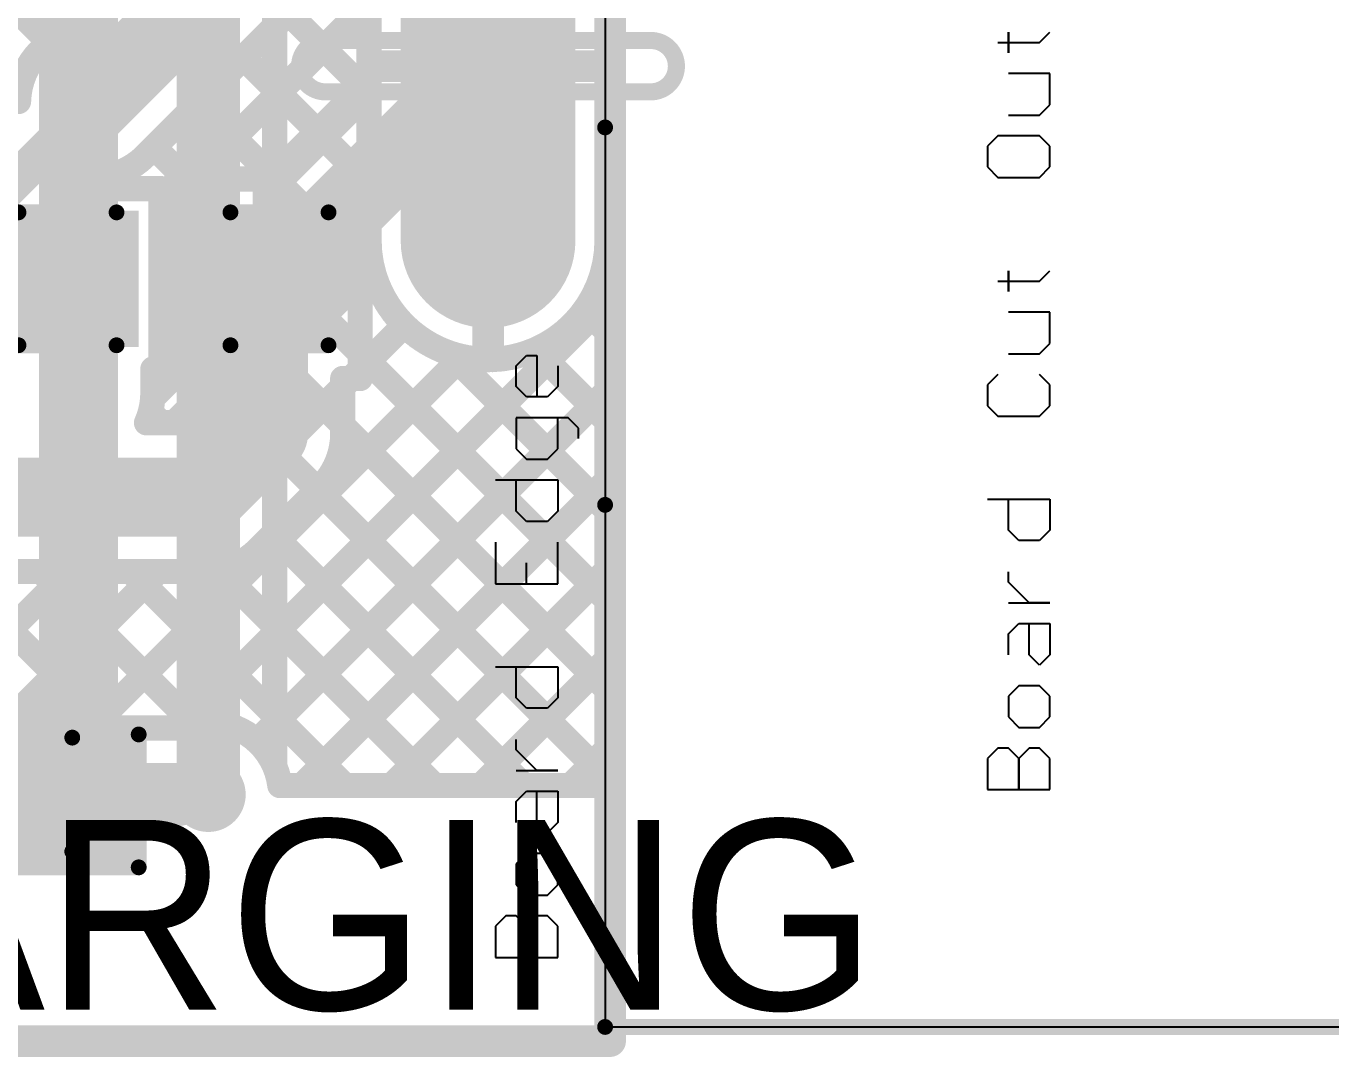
# Model space of a CAD drawing. Header units: millimetres. Extents: x 2.49 to 5.65, y 1.36 to 4.13.
# Drawn here: x 3.6254 to 4.0378, y 1.3641 to 1.6899 of the extents above; entities that cross this region are included whole.
import ezdxf

# ---------------------------------------------------------------- set-up
doc = ezdxf.new("R2010")
doc.units = ezdxf.units.MM
doc.header["$MEASUREMENT"] = 0
for name, color, linetype in [('BottomLayer', 5, 'Continuous'), ('BottomOverlay', 54, 'Continuous'), ('BottomPaste', 16, 'Continuous'), ('BottomSolder', 6, 'Continuous'), ('Mechanical1', 6, 'Continuous'), ('Mechanical2', 216, 'Continuous'), ('MultiLayer', 9, 'Continuous'), ('PadHoleLayer', 156, 'Continuous'), ('TopLayer', 1, 'Continuous'), ('TopOverlay', 2, 'Continuous'), ('TopPaste', 8, 'Continuous'), ('TopSolder', 216, 'Continuous'), ('ViaHoleLayer', 16, 'Continuous')]:
    doc.layers.add(name, color=color, linetype=linetype)

# ---------------------------------------------------------------- blocks, each defined once
blk = doc.blocks.new('DC_C024E_7A_1_65_1')
at = {"layer": 'BottomLayer', "const_width": 0.04724}
blk.add_lwpolyline([(0.13976, 0.33858), (0.02953, 0.33858)], dxfattribs=at)
at = {"layer": 'BottomLayer', "const_width": 0.02362}
blk.add_lwpolyline([(0.01772, 0.33858, 1), (0.04134, 0.33858, 1)], format="xyb", close=True, dxfattribs=at)
at = {"layer": 'BottomSolder', "const_width": 0.05524}
blk.add_lwpolyline([(0.13976, 0.33858), (0.02953, 0.33858)], dxfattribs=at)
at = {"layer": 'BottomSolder', "const_width": 0.02762}
blk.add_lwpolyline([(0.01572, 0.33858, 1), (0.04334, 0.33858, 1)], format="xyb", close=True, dxfattribs=at)
at = {"layer": 'Mechanical1'}
for p, q in [((0.23265, 0.30158), (-0.219, 0.30158)), ((-0.219, 0.30158), (-0.219, 0.037)), ((-0.144, 0.18068), (-0.144, 0.161)), ((-0.13416, 0.18068), (-0.144, 0.18068)), ((-0.13088, 0.1774), (-0.13416, 0.18068)), ((-0.13088, 0.17412), (-0.13088, 0.1774)), ((-0.05217, 0.18068), (-0.05217, 0.161)), ((-0.02265, 0.18068), (-0.02593, 0.1774)), ((-0.02593, 0.1774), (-0.02593, 0.16428)), ((-0.01609, 0.18068), (-0.02265, 0.18068)), ((-0.01281, 0.1774), (-0.01609, 0.18068)), ((0.01671, 0.1774), (0.01671, 0.17412)), ((0.05279, 0.18068), (0.04951, 0.1774)), ((0.04951, 0.1774), (0.04951, 0.16428)), ((0.05935, 0.18068), (0.05279, 0.18068)), ((0.06263, 0.1774), (0.05935, 0.18068)), ((0.06263, 0.16428), (0.06263, 0.1774)), ((0.09214, 0.1774), (0.09214, 0.17412)), ((-0.13416, 0.17084), (-0.13088, 0.17412)), ((-0.12104, 0.17412), (-0.12432, 0.17084)), ((-0.11448, 0.17412), (-0.12104, 0.17412)), ((-0.1112, 0.17084), (-0.11448, 0.17412)), ((-0.10136, 0.17412), (-0.0948, 0.17412)), ((-0.0948, 0.17412), (-0.09152, 0.17084)), ((-0.08496, 0.17412), (-0.08496, 0.161)), ((-0.08168, 0.17084), (-0.0784, 0.17412)), ((-0.0784, 0.17412), (-0.07512, 0.17412)), ((-0.06529, 0.17084), (-0.06201, 0.17412)), ((-0.06201, 0.17412), (-0.05217, 0.17412)), ((-0.00625, 0.17412), (-0.00625, 0.16428)), ((0.00687, 0.161), (0.00687, 0.17412)), ((0.01671, 0.17412), (0.01343, 0.17412)), ((0.01343, 0.17412), (0.01999, 0.17412)), ((0.01999, 0.17412), (0.01671, 0.17412)), ((0.01671, 0.17412), (0.01671, 0.16428)), ((0.06918, 0.17412), (0.06918, 0.16428)), ((0.0823, 0.161), (0.0823, 0.17412)), ((0.09214, 0.17412), (0.08886, 0.17412)), ((0.08886, 0.17412), (0.09542, 0.17412)), ((0.09542, 0.17412), (0.09214, 0.17412)), ((0.09214, 0.17412), (0.09214, 0.16428)), ((-0.13416, 0.17084), (-0.144, 0.17084)), ((-0.144, 0.17084), (-0.13416, 0.17084)), ((-0.13088, 0.16756), (-0.13416, 0.17084)), ((-0.12432, 0.17084), (-0.12432, 0.16428)), ((-0.1112, 0.16428), (-0.1112, 0.17084)), ((-0.09152, 0.17084), (-0.09152, 0.161)), ((-0.08496, 0.16756), (-0.08168, 0.17084)), ((-0.06529, 0.16428), (-0.06529, 0.17084)), ((-0.13088, 0.16428), (-0.13088, 0.16756)), ((-0.10464, 0.16428), (-0.10136, 0.16756)), ((-0.10136, 0.16756), (-0.09152, 0.16756)), ((-0.08496, 0.161), (-0.08496, 0.16756)), ((-0.144, 0.161), (-0.13416, 0.161)), ((-0.13416, 0.161), (-0.13088, 0.16428)), ((-0.12432, 0.16428), (-0.12104, 0.161)), ((-0.12104, 0.161), (-0.11448, 0.161)), ((-0.11448, 0.161), (-0.1112, 0.16428)), ((-0.10136, 0.161), (-0.10464, 0.16428)), ((-0.09152, 0.161), (-0.10136, 0.161)), ((-0.06201, 0.161), (-0.06529, 0.16428)), ((-0.05217, 0.161), (-0.06201, 0.161)), ((-0.02593, 0.16428), (-0.02265, 0.161)), ((-0.02265, 0.161), (-0.01609, 0.161)), ((-0.01609, 0.161), (-0.01281, 0.16428)), ((-0.00625, 0.16428), (-0.00297, 0.161)), ((-0.00297, 0.161), (0.00687, 0.161)), ((0.01671, 0.16428), (0.01999, 0.161)), ((0.04951, 0.16428), (0.05279, 0.161)), ((0.05279, 0.161), (0.05935, 0.161)), ((0.05935, 0.161), (0.06263, 0.16428)), ((0.06918, 0.16428), (0.07246, 0.161)), ((0.07246, 0.161), (0.0823, 0.161)), ((0.09214, 0.16428), (0.09542, 0.161))]:
    blk.add_line(p, q, dxfattribs=at)
at = {"layer": 'MultiLayer', "const_width": 0.04724}
blk.add_lwpolyline([(0.13976, 0.33858), (0.02953, 0.33858)], dxfattribs=at)
at = {"layer": 'MultiLayer', "const_width": 0.02362}
blk.add_lwpolyline([(0.01772, 0.33858, 1), (0.04134, 0.33858, 1)], format="xyb", close=True, dxfattribs=at)
at = {"layer": 'PadHoleLayer', "const_width": 0.00541}
blk.add_lwpolyline([(0.07653, 0.28716), (0.07653, 0.39001, -1), (0.09277, 0.39001), (0.09277, 0.28716, -1)], format="xyb", close=True, dxfattribs=at)
at = {"layer": 'TopLayer', "const_width": 0.04724}
blk.add_lwpolyline([(0.13976, 0.33858), (0.02953, 0.33858)], dxfattribs=at)
at = {"layer": 'TopLayer', "const_width": 0.02362}
blk.add_lwpolyline([(0.01772, 0.33858, 1), (0.04134, 0.33858, 1)], format="xyb", close=True, dxfattribs=at)
at = {"layer": 'TopOverlay'}
for p, q in [((-0.197, 0.33624), (-0.197, 0.31656)), ((-0.18716, 0.33624), (-0.197, 0.33624)), ((-0.18388, 0.33296), (-0.18716, 0.33624)), ((-0.10517, 0.33624), (-0.10517, 0.31656)), ((-0.06581, 0.33624), (-0.07893, 0.33624)), ((-0.07893, 0.33624), (-0.07893, 0.31656)), ((-0.04613, 0.33624), (-0.04613, 0.31656)), ((-0.18388, 0.32968), (-0.18388, 0.33296)), ((-0.18716, 0.3264), (-0.197, 0.3264)), ((-0.197, 0.3264), (-0.18716, 0.3264)), ((-0.18716, 0.3264), (-0.18388, 0.32968)), ((-0.18388, 0.32312), (-0.18716, 0.3264)), ((-0.17404, 0.32968), (-0.17732, 0.3264)), ((-0.17732, 0.3264), (-0.17732, 0.31984)), ((-0.16748, 0.32968), (-0.17404, 0.32968)), ((-0.1642, 0.3264), (-0.16748, 0.32968)), ((-0.1642, 0.31984), (-0.1642, 0.3264)), ((-0.15436, 0.32968), (-0.1478, 0.32968)), ((-0.1478, 0.32968), (-0.14452, 0.3264)), ((-0.14452, 0.3264), (-0.14452, 0.31656)), ((-0.13796, 0.32968), (-0.13796, 0.31656)), ((-0.13796, 0.32312), (-0.13468, 0.3264)), ((-0.13468, 0.3264), (-0.1314, 0.32968)), ((-0.1314, 0.32968), (-0.12812, 0.32968)), ((-0.11829, 0.3264), (-0.11501, 0.32968)), ((-0.11829, 0.31984), (-0.11829, 0.3264)), ((-0.11501, 0.32968), (-0.10517, 0.32968)), ((-0.07893, 0.3264), (-0.07237, 0.3264)), ((-0.05925, 0.3264), (-0.05597, 0.32968)), ((-0.05925, 0.31984), (-0.05925, 0.3264)), ((-0.05597, 0.32968), (-0.04613, 0.32968)), ((-0.03629, 0.32968), (-0.03957, 0.3264)), ((-0.03957, 0.3264), (-0.03957, 0.31984)), ((-0.02645, 0.32968), (-0.03629, 0.32968)), ((-0.02645, 0.31328), (-0.02645, 0.32968)), ((-0.01989, 0.3264), (-0.01661, 0.32968)), ((-0.01989, 0.31984), (-0.01989, 0.3264)), ((-0.01661, 0.32968), (-0.01005, 0.32968)), ((-0.01005, 0.32968), (-0.00677, 0.3264)), ((-0.00677, 0.3264), (-0.00677, 0.32312)), ((-0.18388, 0.31984), (-0.18388, 0.32312)), ((-0.15764, 0.31984), (-0.15436, 0.32312)), ((-0.15436, 0.32312), (-0.14452, 0.32312)), ((-0.13796, 0.31656), (-0.13796, 0.32312)), ((-0.00677, 0.32312), (-0.01989, 0.32312)), ((-0.18716, 0.31656), (-0.18388, 0.31984)), ((-0.17732, 0.31984), (-0.17404, 0.31656)), ((-0.16748, 0.31656), (-0.1642, 0.31984)), ((-0.15436, 0.31656), (-0.15764, 0.31984)), ((-0.11501, 0.31656), (-0.11829, 0.31984)), ((-0.05597, 0.31656), (-0.05925, 0.31984)), ((-0.03957, 0.31984), (-0.03629, 0.31656)), ((-0.01661, 0.31656), (-0.01989, 0.31984)), ((-0.197, 0.31656), (-0.18716, 0.31656)), ((-0.17404, 0.31656), (-0.16748, 0.31656)), ((-0.14452, 0.31656), (-0.15436, 0.31656)), ((-0.10517, 0.31656), (-0.11501, 0.31656)), ((-0.07893, 0.31656), (-0.06581, 0.31656)), ((-0.04613, 0.31656), (-0.05597, 0.31656)), ((-0.03629, 0.31656), (-0.02645, 0.31656)), ((-0.01005, 0.31656), (-0.01661, 0.31656)), ((-0.03301, 0.31), (-0.02973, 0.31)), ((-0.02973, 0.31), (-0.02645, 0.31328))]:
    blk.add_line(p, q, dxfattribs=at)
at = {"layer": 'TopOverlay', "const_width": 0.005}
for points in [[(-0.219, 0.30158), (-0.054, 0.30158)], [(-0.219, 0.30158), (-0.219, 0.037)], [(0.06529, 0.30158), (0.23265, 0.30158)]]:
    blk.add_lwpolyline(points, dxfattribs=at)
at = {"layer": 'TopOverlay', "const_width": 0.0025}
for points in [[(-0.22025, 0.30158, 1), (-0.21775, 0.30158, 1)], [(-0.22025, 0.30158, 1), (-0.21775, 0.30158, 1)], [(-0.05525, 0.30158, 1), (-0.05275, 0.30158, 1)], [(0.06404, 0.30158, 1), (0.06654, 0.30158, 1)]]:
    blk.add_lwpolyline(points, format="xyb", close=True, dxfattribs=at)
at = {"layer": 'TopSolder', "const_width": 0.05524}
blk.add_lwpolyline([(0.13976, 0.33858), (0.02953, 0.33858)], dxfattribs=at)
at = {"layer": 'TopSolder', "const_width": 0.02762}
blk.add_lwpolyline([(0.01572, 0.33858, 1), (0.04334, 0.33858, 1)], format="xyb", close=True, dxfattribs=at)
blk = doc.blocks.new('R__0603_B_54')
at = {"layer": 'BottomLayer'}
for points in [[(-0.015, -0.0175), (-0.015, 0.0175), (-0.045, -0.0175), (-0.045, 0.0175)], [(0.045, -0.0175), (0.045, 0.0175), (0.015, -0.0175), (0.015, 0.0175)]]:
    blk.add_solid(points, dxfattribs=at)
at = {"layer": 'BottomOverlay', "const_width": 0.005}
for points in [[(-0.049, 0.021), (0.049, 0.021)], [(-0.049, -0.021), (-0.049, 0.021)], [(0.049, -0.021), (0.049, 0.021)], [(-0.049, -0.021), (0.049, -0.021)]]:
    blk.add_lwpolyline(points, dxfattribs=at)
at = {"layer": 'BottomOverlay', "const_width": 0.0025}
for points in [[(-0.05025, 0.021, 1), (-0.04775, 0.021, 1)], [(-0.05025, 0.021, 1), (-0.04775, 0.021, 1)], [(0.04775, 0.021, 1), (0.05025, 0.021, 1)], [(0.04775, 0.021, 1), (0.05025, 0.021, 1)], [(-0.05025, -0.021, 1), (-0.04775, -0.021, 1)], [(-0.05025, -0.021, 1), (-0.04775, -0.021, 1)], [(0.04775, -0.021, 1), (0.05025, -0.021, 1)], [(0.04775, -0.021, 1), (0.05025, -0.021, 1)]]:
    blk.add_lwpolyline(points, format="xyb", close=True, dxfattribs=at)
at = {"layer": 'BottomPaste'}
for points in [[(-0.015, -0.0175), (-0.015, 0.0175), (-0.045, -0.0175), (-0.045, 0.0175)], [(0.045, -0.0175), (0.045, 0.0175), (0.015, -0.0175), (0.015, 0.0175)]]:
    blk.add_solid(points, dxfattribs=at)
at = {"layer": 'BottomSolder'}
for points in [[(-0.011, -0.0215), (-0.011, 0.0215), (-0.049, -0.0215), (-0.049, 0.0215)], [(0.049, -0.0215), (0.049, 0.0215), (0.011, -0.0215), (0.011, 0.0215)]]:
    blk.add_solid(points, dxfattribs=at)
blk = doc.blocks.new('LED_0402_66')
at = {"layer": 'TopLayer'}
for points in [[(-0.00866, -0.01378), (-0.00866, 0.01378), (-0.02834, -0.01378), (-0.02834, 0.01378)], [(0.02834, -0.01378), (0.02834, 0.01378), (0.00866, -0.01378), (0.00866, 0.01378)]]:
    blk.add_solid(points, dxfattribs=at)
at = {"layer": 'TopOverlay', "const_width": 0.005}
for points in [[(-0.033, 0.018), (-0.0085, 0.018)], [(-0.033, -0.018), (-0.033, 0.018)], [(0.0085, 0.018), (0.034, 0.018)], [(0.034, -0.018), (0.034, 0.018)], [(-0.033, -0.018), (-0.0085, -0.018)], [(0.0085, -0.018), (0.034, -0.018)]]:
    blk.add_lwpolyline(points, dxfattribs=at)
at = {"layer": 'TopOverlay', "const_width": 0.0025}
for points in [[(-0.03425, 0.018, 1), (-0.03175, 0.018, 1)], [(-0.03425, 0.018, 1), (-0.03175, 0.018, 1)], [(-0.00975, 0.018, 1), (-0.00725, 0.018, 1)], [(0.00725, 0.018, 1), (0.00975, 0.018, 1)], [(0.03275, 0.018, 1), (0.03525, 0.018, 1)], [(0.03275, 0.018, 1), (0.03525, 0.018, 1)], [(-0.03425, -0.018, 1), (-0.03175, -0.018, 1)], [(-0.03425, -0.018, 1), (-0.03175, -0.018, 1)], [(-0.00975, -0.018, 1), (-0.00725, -0.018, 1)], [(0.00725, -0.018, 1), (0.00975, -0.018, 1)], [(0.03275, -0.018, 1), (0.03525, -0.018, 1)], [(0.03275, -0.018, 1), (0.03525, -0.018, 1)]]:
    blk.add_lwpolyline(points, format="xyb", close=True, dxfattribs=at)
at = {"layer": 'TopOverlay'}
blk.add_solid([(0.034, -0.02), (0.054, -0.02), (0.034, 0.02), (0.054, 0.02)], dxfattribs=at)
at = {"layer": 'TopPaste'}
for points in [[(-0.00866, -0.01378), (-0.00866, 0.01378), (-0.02834, -0.01378), (-0.02834, 0.01378)], [(0.02834, -0.01378), (0.02834, 0.01378), (0.00866, -0.01378), (0.00866, 0.01378)]]:
    blk.add_solid(points, dxfattribs=at)
at = {"layer": 'TopSolder'}
for points in [[(-0.00466, -0.01778), (-0.00466, 0.01778), (-0.03234, -0.01778), (-0.03234, 0.01778)], [(0.03234, -0.01778), (0.03234, 0.01778), (0.00466, -0.01778), (0.00466, 0.01778)]]:
    blk.add_solid(points, dxfattribs=at)
blk = doc.blocks.new('C__0603_79')
at = {"layer": 'TopLayer'}
for points in [[(-0.045, 0.0175), (-0.045, -0.0175), (-0.015, 0.0175), (-0.015, -0.0175)], [(0.015, 0.0175), (0.015, -0.0175), (0.045, 0.0175), (0.045, -0.0175)]]:
    blk.add_solid(points, dxfattribs=at)
at = {"layer": 'TopOverlay', "const_width": 0.005}
for points in [[(-0.049, -0.021), (-0.049, 0.021)], [(-0.049, 0.021), (-0.018, 0.021)], [(0.018, 0.021), (0.049, 0.021)], [(0.049, -0.021), (0.049, 0.021)], [(-0.049, -0.021), (-0.018, -0.021)], [(0.018, -0.021), (0.049, -0.021)]]:
    blk.add_lwpolyline(points, dxfattribs=at)
at = {"layer": 'TopOverlay', "const_width": 0.0025}
for points in [[(-0.05025, 0.021, 1), (-0.04775, 0.021, 1)], [(-0.05025, 0.021, 1), (-0.04775, 0.021, 1)], [(-0.01925, 0.021, 1), (-0.01675, 0.021, 1)], [(0.01675, 0.021, 1), (0.01925, 0.021, 1)], [(0.04775, 0.021, 1), (0.05025, 0.021, 1)], [(0.04775, 0.021, 1), (0.05025, 0.021, 1)], [(-0.05025, -0.021, 1), (-0.04775, -0.021, 1)], [(-0.05025, -0.021, 1), (-0.04775, -0.021, 1)], [(-0.01925, -0.021, 1), (-0.01675, -0.021, 1)], [(0.01675, -0.021, 1), (0.01925, -0.021, 1)], [(0.04775, -0.021, 1), (0.05025, -0.021, 1)], [(0.04775, -0.021, 1), (0.05025, -0.021, 1)]]:
    blk.add_lwpolyline(points, format="xyb", close=True, dxfattribs=at)
at = {"layer": 'TopPaste'}
for points in [[(-0.045, 0.0175), (-0.045, -0.0175), (-0.015, 0.0175), (-0.015, -0.0175)], [(0.015, 0.0175), (0.015, -0.0175), (0.045, 0.0175), (0.045, -0.0175)]]:
    blk.add_solid(points, dxfattribs=at)
at = {"layer": 'TopSolder'}
for points in [[(-0.049, 0.0215), (-0.049, -0.0215), (-0.011, 0.0215), (-0.011, -0.0215)], [(0.011, 0.0215), (0.011, -0.0215), (0.049, 0.0215), (0.049, -0.0215)]]:
    blk.add_solid(points, dxfattribs=at)

msp = doc.modelspace()

# ---------------------------------------------------------------- linework, layer by layer
at = {"layer": 'BottomLayer'}
for points, const_width in [([(3.642, 1.574), (3.642, 1.816)], 0.025), ([(3.81, 1.44987), (3.81, 1.825)], 0.008), ([(3.683, 1.447), (3.683, 1.804)], 0.02), ([(3.704, 1.45591), (3.704, 1.7953)], 0.008), ([(3.77142, 1.67721), (3.77142, 1.76595)], 0.01), ([(3.7338, 1.62209), (3.7338, 1.73233)], 0.008), ([(3.80904, 1.62209), (3.80904, 1.73233)], 0.008), ([(3.704, 1.6983), (3.7338, 1.6685)], 0.008), ([(3.704, 1.66753), (3.7338, 1.69733)], 0.008), ([(3.7378, 1.67721), (3.77142, 1.67721)], 0.01), ([(3.77142, 1.67721), (3.80504, 1.67721)], 0.01), ([(3.77142, 1.58847), (3.77142, 1.67721)], 0.01), ([(3.704, 1.67001), (3.7338, 1.64022)], 0.008), ([(3.704, 1.63925), (3.7338, 1.66904)], 0.008), ([(3.704, 1.64173), (3.73582, 1.60991)], 0.008), ([(3.704, 1.61096), (3.7338, 1.64076)], 0.008), ([(3.704, 1.58268), (3.7348, 1.61347)], 0.008), ([(3.704, 1.61344), (3.81, 1.50744)], 0.008), ([(3.704, 1.49783), (3.81, 1.60383)], 0.008), ([(3.80205, 1.60025), (3.81, 1.5923)], 0.008), ([(3.704, 1.55439), (3.74495, 1.59535)], 0.008), ([(3.704, 1.52611), (3.76325, 1.58536)], 0.008), ([(3.704, 1.58516), (3.81, 1.47916)], 0.008), ([(3.75923, 1.5865), (3.81, 1.53573)], 0.008), ([(3.78642, 1.58759), (3.81, 1.56401)], 0.008), ([(3.642, 1.445), (3.642, 1.574)], 0.025), ([(3.704, 1.46954), (3.81, 1.57554)], 0.008), ([(3.704, 1.55688), (3.81, 1.45088)], 0.008), ([(3.71261, 1.44987), (3.81, 1.54726)], 0.008), ([(3.704, 1.52859), (3.78272, 1.44987)], 0.008), ([(3.7409, 1.44987), (3.81, 1.51897)], 0.008), ([(3.704, 1.50031), (3.75444, 1.44987)], 0.008), ([(3.76918, 1.44987), (3.81, 1.49069)], 0.008), ([(3.704, 1.47202), (3.72616, 1.44987)], 0.008), ([(3.79747, 1.44987), (3.81, 1.4624)], 0.008), ([(3.70563, 1.44987), (3.81, 1.44987)], 0.008)]:
    msp.add_lwpolyline(points, dxfattribs=dict(at, const_width=const_width))
for points, const_width in [([(3.7353, 1.67721, 1), (3.7403, 1.67721, 1)], 0.005), ([(3.76892, 1.67721, 1), (3.77392, 1.67721, 1)], 0.005), ([(3.76892, 1.67721, 1), (3.77392, 1.67721, 1)], 0.005), ([(3.76892, 1.67721, 1), (3.77392, 1.67721, 1)], 0.005), ([(3.76892, 1.67721, 1), (3.77392, 1.67721, 1)], 0.005), ([(3.80254, 1.67721, 1), (3.80754, 1.67721, 1)], 0.005), ([(3.702, 1.67001, 1), (3.706, 1.67001, 1)], 0.004), ([(3.702, 1.66753, 1), (3.706, 1.66753, 1)], 0.004), ([(3.7318, 1.66904, 1), (3.7358, 1.66904, 1)], 0.004), ([(3.7318, 1.6685, 1), (3.7358, 1.6685, 1)], 0.004), ([(3.702, 1.64173, 1), (3.706, 1.64173, 1)], 0.004), ([(3.702, 1.63925, 1), (3.706, 1.63925, 1)], 0.004), ([(3.7318, 1.64076, 1), (3.7358, 1.64076, 1)], 0.004), ([(3.7318, 1.64022, 1), (3.7358, 1.64022, 1)], 0.004), ([(3.7318, 1.62209, 1), (3.7358, 1.62209, 1)], 0.004), ([(3.7318, 1.62209, 1), (3.7358, 1.62209, 1)], 0.004), ([(3.80704, 1.62209, 1), (3.81104, 1.62209, 1)], 0.004), ([(3.80704, 1.62209, 1), (3.81104, 1.62209, 1)], 0.004), ([(3.702, 1.61344, 1), (3.706, 1.61344, 1)], 0.004), ([(3.7328, 1.61347, 1), (3.7368, 1.61347, 1)], 0.004), ([(3.702, 1.61096, 1), (3.706, 1.61096, 1)], 0.004), ([(3.73382, 1.60991, 1), (3.73782, 1.60991, 1)], 0.004), ([(3.808, 1.60383, 1), (3.812, 1.60383, 1)], 0.004), ([(3.80005, 1.60025, 1), (3.80405, 1.60025, 1)], 0.004), ([(3.74295, 1.59535, 1), (3.74695, 1.59535, 1)], 0.004), ([(3.808, 1.5923, 1), (3.812, 1.5923, 1)], 0.004), ([(3.76892, 1.58847, 1), (3.77392, 1.58847, 1)], 0.005), ([(3.702, 1.58516, 1), (3.706, 1.58516, 1)], 0.004), ([(3.75723, 1.5865, 1), (3.76123, 1.5865, 1)], 0.004), ([(3.76125, 1.58536, 1), (3.76525, 1.58536, 1)], 0.004), ([(3.78442, 1.58759, 1), (3.78842, 1.58759, 1)], 0.004), ([(3.63575, 1.574, 1), (3.64825, 1.574, 1)], 0.0125), ([(3.63575, 1.574, 1), (3.64825, 1.574, 1)], 0.0125), ([(3.63609, 1.574, 1), (3.64791, 1.574, 1)], 0.01181), ([(3.702, 1.58268, 1), (3.706, 1.58268, 1)], 0.004), ([(3.808, 1.57554, 1), (3.812, 1.57554, 1)], 0.004), ([(3.808, 1.56401, 1), (3.812, 1.56401, 1)], 0.004), ([(3.702, 1.55688, 1), (3.706, 1.55688, 1)], 0.004), ([(3.702, 1.55439, 1), (3.706, 1.55439, 1)], 0.004), ([(3.808, 1.54726, 1), (3.812, 1.54726, 1)], 0.004), ([(3.808, 1.53573, 1), (3.812, 1.53573, 1)], 0.004), ([(3.702, 1.52859, 1), (3.706, 1.52859, 1)], 0.004), ([(3.702, 1.52611, 1), (3.706, 1.52611, 1)], 0.004), ([(3.808, 1.51897, 1), (3.812, 1.51897, 1)], 0.004), ([(3.808, 1.50744, 1), (3.812, 1.50744, 1)], 0.004), ([(3.702, 1.50031, 1), (3.706, 1.50031, 1)], 0.004), ([(3.702, 1.49783, 1), (3.706, 1.49783, 1)], 0.004), ([(3.808, 1.49069, 1), (3.812, 1.49069, 1)], 0.004), ([(3.808, 1.47916, 1), (3.812, 1.47916, 1)], 0.004), ([(3.702, 1.47202, 1), (3.706, 1.47202, 1)], 0.004), ([(3.702, 1.46954, 1), (3.706, 1.46954, 1)], 0.004), ([(3.808, 1.4624, 1), (3.812, 1.4624, 1)], 0.004), ([(3.63575, 1.445, 1), (3.64825, 1.445, 1)], 0.0125), ([(3.67709, 1.447, 1), (3.68891, 1.447, 1)], 0.01181), ([(3.678, 1.447, 1), (3.688, 1.447, 1)], 0.01), ([(3.702, 1.45591, 1), (3.706, 1.45591, 1)], 0.004), ([(3.702, 1.45591, 1), (3.706, 1.45591, 1)], 0.004), ([(3.70363, 1.44987, 1), (3.70763, 1.44987, 1)], 0.004), ([(3.70363, 1.44987, 1), (3.70763, 1.44987, 1)], 0.004), ([(3.71061, 1.44987, 1), (3.71461, 1.44987, 1)], 0.004), ([(3.72416, 1.44987, 1), (3.72816, 1.44987, 1)], 0.004), ([(3.7389, 1.44987, 1), (3.7429, 1.44987, 1)], 0.004), ([(3.75244, 1.44987, 1), (3.75644, 1.44987, 1)], 0.004), ([(3.76718, 1.44987, 1), (3.77118, 1.44987, 1)], 0.004), ([(3.78072, 1.44987, 1), (3.78472, 1.44987, 1)], 0.004), ([(3.79547, 1.44987, 1), (3.79947, 1.44987, 1)], 0.004), ([(3.808, 1.45088, 1), (3.812, 1.45088, 1)], 0.004), ([(3.808, 1.44987, 1), (3.812, 1.44987, 1)], 0.004), ([(3.808, 1.44987, 1), (3.812, 1.44987, 1)], 0.004)]:
    msp.add_lwpolyline(points, format="xyb", close=True, dxfattribs=dict(at, const_width=const_width))
at = {"layer": 'BottomLayer', "const_width": 0.008}
for points in [[(3.80904, 1.62209, -1), (3.7338, 1.62209)], [(3.704, 1.45591, -0.068911), (3.70563, 1.44987)]]:
    msp.add_lwpolyline(points, format="xyb", dxfattribs=at)
at = {"layer": 'Mechanical2', "const_width": 0.01}
for points in [[(3.81, 1.37), (3.81, 1.82)], [(2.495, 1.36909), (3.81, 1.36909)]]:
    msp.add_lwpolyline(points, dxfattribs=at)
at = {"layer": 'Mechanical2', "const_width": 0.005}
for points in [[(3.8075, 1.37, 1), (3.8125, 1.37, 1)], [(3.8075, 1.36909, 1), (3.8125, 1.36909, 1)]]:
    msp.add_lwpolyline(points, format="xyb", close=True, dxfattribs=at)
at = {"layer": 'MultiLayer', "const_width": 0.01181}
for points in [[(3.63609, 1.574, 1), (3.64791, 1.574, 1)], [(3.67709, 1.447, 1), (3.68891, 1.447, 1)]]:
    msp.add_lwpolyline(points, format="xyb", close=True, dxfattribs=at)
at = {"layer": 'TopLayer'}
for points, const_width in [([(3.77142, 1.67721), (3.77142, 1.82842)], 0.025), ([(3.81, 1.44987), (3.81, 1.825)], 0.008), ([(3.62988, 1.68212), (3.6805, 1.73273)], 0.008), ([(3.7338, 1.67282), (3.7338, 1.73233)], 0.008), ([(3.80904, 1.62209), (3.80904, 1.73233)], 0.008), ([(3.6465, 1.6655), (3.704, 1.723)], 0.025), ([(3.66312, 1.64888), (3.7206, 1.70637)], 0.008), ([(3.61829, 1.69916), (3.63261, 1.68484)], 0.008), ([(3.67797, 1.6415), (3.7338, 1.69733)], 0.008), ([(3.70827, 1.69403), (3.73164, 1.67066)], 0.008), ([(3.70421, 1.61), (3.77142, 1.67721)], 0.025), ([(3.69412, 1.67989), (3.71749, 1.65652)], 0.008), ([(3.7378, 1.67721), (3.77142, 1.67721)], 0.01), ([(3.77142, 1.58847), (3.77142, 1.67721)], 0.01), ([(3.77142, 1.67721), (3.80504, 1.67721)], 0.01), ([(3.621, 1.66938), (3.62404, 1.67243)], 0.008), ([(3.70247, 1.6415), (3.7338, 1.67282)], 0.008), ([(3.6168, 1.6358), (3.6465, 1.6655)], 0.012), ([(3.67998, 1.66575), (3.70335, 1.64238)], 0.008), ([(3.66584, 1.65161), (3.67594, 1.6415)], 0.008), ([(3.64354, 1.6385), (3.64705, 1.64201)], 0.008), ([(3.64668, 1.6385), (3.65053, 1.64235)], 0.008), ([(3.64715, 1.64201), (3.65066, 1.6385)], 0.008), ([(3.64354, 1.6385), (3.668, 1.6385)], 0.008), ([(3.668, 1.5815), (3.668, 1.6385)], 0.008), ([(3.673, 1.63653), (3.67797, 1.6415)], 0.008), ([(3.673, 1.6415), (3.70247, 1.6415)], 0.008), ([(3.673, 1.5785), (3.673, 1.6415)], 0.008), ([(3.702, 1.61), (3.702, 1.6375)], 0.01), ([(3.668, 1.63153), (3.673, 1.63653)], 0.008), ([(3.668, 1.62116), (3.673, 1.61616)], 0.008), ([(3.642, 1.574), (3.642, 1.61)], 0.025), ([(3.702, 1.561), (3.702, 1.61)], 0.025), ([(3.702, 1.61), (3.70421, 1.61)], 0.025), ([(3.59412, 1.6102), (3.6418, 1.6102)], 0.015), ([(3.6418, 1.6102), (3.642, 1.61)], 0.012), ([(3.677, 1.61), (3.702, 1.61)], 0.01), ([(3.702, 1.61), (3.727, 1.61)], 0.01), ([(3.731, 1.60356), (3.73623, 1.60878)], 0.008), ([(3.668, 1.60325), (3.673, 1.60825)], 0.008), ([(3.67423, 1.46806), (3.81, 1.60383)], 0.008), ([(3.731, 1.5785), (3.731, 1.60356)], 0.008), ([(3.80205, 1.60025), (3.81, 1.5923)], 0.008), ([(3.668, 1.59288), (3.673, 1.58788)], 0.008), ([(3.731, 1.58139), (3.74495, 1.59535)], 0.008), ([(3.64589, 1.468), (3.76325, 1.58536)], 0.008), ([(3.731, 1.58644), (3.81, 1.50744)], 0.008), ([(3.75923, 1.5865), (3.81, 1.53573)], 0.008), ([(3.78642, 1.58759), (3.81, 1.56401)], 0.008), ([(3.66545, 1.57241), (3.673, 1.57996)], 0.008), ([(3.6655, 1.574), (3.6655, 1.5815)], 0.008), ([(3.72811, 1.5785), (3.731, 1.58139)], 0.008), ([(3.673, 1.5785), (3.6785, 1.5785)], 0.008), ([(3.6785, 1.57073), (3.6785, 1.5785)], 0.008), ([(3.7255, 1.5785), (3.731, 1.5785)], 0.008), ([(3.7255, 1.57589), (3.72811, 1.5785)], 0.008), ([(3.7255, 1.561), (3.7255, 1.5785)], 0.008), ([(3.69834, 1.46388), (3.81, 1.57554)], 0.008), ([(3.66469, 1.5679), (3.66809, 1.5645)], 0.008), ([(3.67227, 1.5645), (3.6785, 1.57073)], 0.008), ([(3.682, 1.541), (3.702, 1.561)], 0.025), ([(3.66349, 1.5645), (3.67227, 1.5645)], 0.008), ([(3.7255, 1.56366), (3.81, 1.47916)], 0.008), ([(3.559, 1.541), (3.682, 1.541)], 0.025), ([(3.71261, 1.44987), (3.81, 1.54726)], 0.008), ([(3.69863, 1.5244), (3.7186, 1.54437)], 0.008), ([(3.71755, 1.54332), (3.81, 1.45088)], 0.008), ([(3.70341, 1.52918), (3.78272, 1.44987)], 0.008), ([(3.68639, 1.51791), (3.75444, 1.44987)], 0.008), ([(3.7409, 1.44987), (3.81, 1.51897)], 0.008), ([(3.559, 1.5175), (3.682, 1.5175)], 0.008), ([(3.5931, 1.47178), (3.63882, 1.5175)], 0.008), ([(3.60195, 1.5175), (3.65145, 1.468)], 0.008), ([(3.62139, 1.47178), (3.66711, 1.5175)], 0.008), ([(3.63024, 1.5175), (3.6784, 1.46934)], 0.008), ([(3.65852, 1.5175), (3.72616, 1.44987)], 0.008), ([(3.76918, 1.44987), (3.81, 1.49069)], 0.008), ([(3.60834, 1.47178), (3.64534, 1.47178)], 0.008), ([(3.64534, 1.468), (3.64534, 1.47178)], 0.008), ([(3.64534, 1.468), (3.673, 1.468)], 0.008), ([(3.79747, 1.44987), (3.81, 1.4624)], 0.008), ([(3.6245, 1.447), (3.673, 1.447)], 0.02), ([(3.70563, 1.44987), (3.81, 1.44987)], 0.008)]:
    msp.add_lwpolyline(points, dxfattribs=dict(at, const_width=const_width))
for points, const_width in [([(3.63061, 1.68484, 1), (3.63461, 1.68484, 1)], 0.004), ([(3.76517, 1.67721, 1), (3.77767, 1.67721, 1)], 0.0125), ([(3.76517, 1.67721, 1), (3.77767, 1.67721, 1)], 0.0125), ([(3.62788, 1.68212, 1), (3.63188, 1.68212, 1)], 0.004), ([(3.62788, 1.68212, 1), (3.63188, 1.68212, 1)], 0.004), ([(3.69212, 1.67989, 1), (3.69612, 1.67989, 1)], 0.004), ([(3.7353, 1.67721, 1), (3.7403, 1.67721, 1)], 0.005), ([(3.76892, 1.67721, 1), (3.77392, 1.67721, 1)], 0.005), ([(3.76892, 1.67721, 1), (3.77392, 1.67721, 1)], 0.005), ([(3.76892, 1.67721, 1), (3.77392, 1.67721, 1)], 0.005), ([(3.80254, 1.67721, 1), (3.80754, 1.67721, 1)], 0.005), ([(3.62204, 1.67243, 1), (3.62604, 1.67243, 1)], 0.004), ([(3.64025, 1.6655, 1), (3.65275, 1.6655, 1)], 0.0125), ([(3.72964, 1.67066, 1), (3.73364, 1.67066, 1)], 0.004), ([(3.7318, 1.67282, 1), (3.7358, 1.67282, 1)], 0.004), ([(3.7318, 1.67282, 1), (3.7358, 1.67282, 1)], 0.004), ([(3.6435, 1.6655, 1), (3.6495, 1.6655, 1)], 0.006), ([(3.62101, 1.66605, 1), (3.62501, 1.66605, 1)], 0.004), ([(3.67798, 1.66575, 1), (3.68198, 1.66575, 1)], 0.004), ([(3.71549, 1.65652, 1), (3.71949, 1.65652, 1)], 0.004), ([(3.66384, 1.65161, 1), (3.66784, 1.65161, 1)], 0.004), ([(3.66112, 1.64888, 1), (3.66512, 1.64888, 1)], 0.004), ([(3.66112, 1.64888, 1), (3.66512, 1.64888, 1)], 0.004), ([(3.64505, 1.64201, 1), (3.64905, 1.64201, 1)], 0.004), ([(3.64505, 1.64201, 1), (3.64905, 1.64201, 1)], 0.004), ([(3.64515, 1.64201, 1), (3.64915, 1.64201, 1)], 0.004), ([(3.64853, 1.64235, 1), (3.65253, 1.64235, 1)], 0.004), ([(3.70135, 1.64238, 1), (3.70535, 1.64238, 1)], 0.004), ([(3.64154, 1.6385, 1), (3.64554, 1.6385, 1)], 0.004), ([(3.64154, 1.6385, 1), (3.64554, 1.6385, 1)], 0.004), ([(3.64468, 1.6385, 1), (3.64868, 1.6385, 1)], 0.004), ([(3.64866, 1.6385, 1), (3.65266, 1.6385, 1)], 0.004), ([(3.666, 1.6385, 1), (3.67, 1.6385, 1)], 0.004), ([(3.666, 1.6385, 1), (3.67, 1.6385, 1)], 0.004), ([(3.671, 1.6415, 1), (3.675, 1.6415, 1)], 0.004), ([(3.671, 1.6415, 1), (3.675, 1.6415, 1)], 0.004), ([(3.67394, 1.6415, 1), (3.67794, 1.6415, 1)], 0.004), ([(3.67597, 1.6415, 1), (3.67997, 1.6415, 1)], 0.004), ([(3.67597, 1.6415, 1), (3.67997, 1.6415, 1)], 0.004), ([(3.6995, 1.6375, 1), (3.7045, 1.6375, 1)], 0.005), ([(3.70047, 1.6415, 1), (3.70447, 1.6415, 1)], 0.004), ([(3.70047, 1.6415, 1), (3.70447, 1.6415, 1)], 0.004), ([(3.671, 1.63653, 1), (3.675, 1.63653, 1)], 0.004), ([(3.671, 1.63653, 1), (3.675, 1.63653, 1)], 0.004), ([(3.666, 1.63153, 1), (3.67, 1.63153, 1)], 0.004), ([(3.666, 1.62116, 1), (3.67, 1.62116, 1)], 0.004), ([(3.80704, 1.62209, 1), (3.81104, 1.62209, 1)], 0.004), ([(3.80704, 1.62209, 1), (3.81104, 1.62209, 1)], 0.004), ([(3.63575, 1.61, 1), (3.64825, 1.61, 1)], 0.0125), ([(3.69575, 1.61, 1), (3.70825, 1.61, 1)], 0.0125), ([(3.69575, 1.61, 1), (3.70825, 1.61, 1)], 0.0125), ([(3.69796, 1.61, 1), (3.71046, 1.61, 1)], 0.0125), ([(3.69796, 1.61, 1), (3.71046, 1.61, 1)], 0.0125), ([(3.63805, 1.6102, 1), (3.64555, 1.6102, 1)], 0.0075), ([(3.671, 1.61616, 1), (3.675, 1.61616, 1)], 0.004), ([(3.6388, 1.6102, 1), (3.6448, 1.6102, 1)], 0.006), ([(3.639, 1.61, 1), (3.645, 1.61, 1)], 0.006), ([(3.6745, 1.61, 1), (3.6795, 1.61, 1)], 0.005), ([(3.6995, 1.61, 1), (3.7045, 1.61, 1)], 0.005), ([(3.6995, 1.61, 1), (3.7045, 1.61, 1)], 0.005), ([(3.6995, 1.61, 1), (3.7045, 1.61, 1)], 0.005), ([(3.7245, 1.61, 1), (3.7295, 1.61, 1)], 0.005), ([(3.73423, 1.60878, 1), (3.73823, 1.60878, 1)], 0.004), ([(3.73423, 1.60878, 1), (3.73823, 1.60878, 1)], 0.004), ([(3.671, 1.60825, 1), (3.675, 1.60825, 1)], 0.004), ([(3.666, 1.60325, 1), (3.67, 1.60325, 1)], 0.004), ([(3.729, 1.60356, 1), (3.733, 1.60356, 1)], 0.004), ([(3.729, 1.60356, 1), (3.733, 1.60356, 1)], 0.004), ([(3.808, 1.60383, 1), (3.812, 1.60383, 1)], 0.004), ([(3.80005, 1.60025, 1), (3.80405, 1.60025, 1)], 0.004), ([(3.666, 1.59288, 1), (3.67, 1.59288, 1)], 0.004), ([(3.74295, 1.59535, 1), (3.74695, 1.59535, 1)], 0.004), ([(3.808, 1.5923, 1), (3.812, 1.5923, 1)], 0.004), ([(3.76892, 1.58847, 1), (3.77392, 1.58847, 1)], 0.005), ([(3.671, 1.58788, 1), (3.675, 1.58788, 1)], 0.004), ([(3.729, 1.58644, 1), (3.733, 1.58644, 1)], 0.004), ([(3.75723, 1.5865, 1), (3.76123, 1.5865, 1)], 0.004), ([(3.76125, 1.58536, 1), (3.76525, 1.58536, 1)], 0.004), ([(3.78442, 1.58759, 1), (3.78842, 1.58759, 1)], 0.004), ([(3.63575, 1.574, 1), (3.64825, 1.574, 1)], 0.0125), ([(3.63609, 1.574, 1), (3.64791, 1.574, 1)], 0.01181), ([(3.6635, 1.5815, 1), (3.6675, 1.5815, 1)], 0.004), ([(3.666, 1.5815, 1), (3.67, 1.5815, 1)], 0.004), ([(3.671, 1.57996, 1), (3.675, 1.57996, 1)], 0.004), ([(3.729, 1.58139, 1), (3.733, 1.58139, 1)], 0.004), ([(3.729, 1.58139, 1), (3.733, 1.58139, 1)], 0.004), ([(3.671, 1.5785, 1), (3.675, 1.5785, 1)], 0.004), ([(3.671, 1.5785, 1), (3.675, 1.5785, 1)], 0.004), ([(3.6765, 1.5785, 1), (3.6805, 1.5785, 1)], 0.004), ([(3.6765, 1.5785, 1), (3.6805, 1.5785, 1)], 0.004), ([(3.7235, 1.5785, 1), (3.7275, 1.5785, 1)], 0.004), ([(3.7235, 1.5785, 1), (3.7275, 1.5785, 1)], 0.004), ([(3.7235, 1.57589, 1), (3.7275, 1.57589, 1)], 0.004), ([(3.72611, 1.5785, 1), (3.73011, 1.5785, 1)], 0.004), ([(3.72611, 1.5785, 1), (3.73011, 1.5785, 1)], 0.004), ([(3.729, 1.5785, 1), (3.733, 1.5785, 1)], 0.004), ([(3.729, 1.5785, 1), (3.733, 1.5785, 1)], 0.004), ([(3.66345, 1.57241, 1), (3.66745, 1.57241, 1)], 0.004), ([(3.6635, 1.574, 1), (3.6675, 1.574, 1)], 0.004), ([(3.6635, 1.574, 1), (3.6675, 1.574, 1)], 0.004), ([(3.808, 1.57554, 1), (3.812, 1.57554, 1)], 0.004), ([(3.66269, 1.5679, 1), (3.66669, 1.5679, 1)], 0.004), ([(3.6765, 1.57073, 1), (3.6805, 1.57073, 1)], 0.004), ([(3.6765, 1.57073, 1), (3.6805, 1.57073, 1)], 0.004), ([(3.69575, 1.561, 1), (3.70825, 1.561, 1)], 0.0125), ([(3.69575, 1.561, 1), (3.70825, 1.561, 1)], 0.0125), ([(3.66149, 1.5645, 1), (3.66549, 1.5645, 1)], 0.004), ([(3.66149, 1.5645, 1), (3.66549, 1.5645, 1)], 0.004), ([(3.66609, 1.5645, 1), (3.67009, 1.5645, 1)], 0.004), ([(3.67027, 1.5645, 1), (3.67427, 1.5645, 1)], 0.004), ([(3.67027, 1.5645, 1), (3.67427, 1.5645, 1)], 0.004), ([(3.7235, 1.56366, 1), (3.7275, 1.56366, 1)], 0.004), ([(3.808, 1.56401, 1), (3.812, 1.56401, 1)], 0.004), ([(3.7235, 1.561, 1), (3.7275, 1.561, 1)], 0.004), ([(3.7235, 1.561, 1), (3.7275, 1.561, 1)], 0.004), ([(3.7235, 1.561, 1), (3.7275, 1.561, 1)], 0.004), ([(3.67575, 1.541, 1), (3.68825, 1.541, 1)], 0.0125), ([(3.67575, 1.541, 1), (3.68825, 1.541, 1)], 0.0125), ([(3.808, 1.54726, 1), (3.812, 1.54726, 1)], 0.004), ([(3.71555, 1.54332, 1), (3.71955, 1.54332, 1)], 0.004), ([(3.7166, 1.54437, 1), (3.7206, 1.54437, 1)], 0.004), ([(3.7166, 1.54437, 1), (3.7206, 1.54437, 1)], 0.004), ([(3.71662, 1.54438, 1), (3.72062, 1.54438, 1)], 0.004), ([(3.808, 1.53573, 1), (3.812, 1.53573, 1)], 0.004), ([(3.70141, 1.52918, 1), (3.70541, 1.52918, 1)], 0.004), ([(3.69662, 1.52438, 1), (3.70062, 1.52438, 1)], 0.004), ([(3.69663, 1.5244, 1), (3.70063, 1.5244, 1)], 0.004), ([(3.69663, 1.5244, 1), (3.70063, 1.5244, 1)], 0.004), ([(3.68439, 1.51791, 1), (3.68839, 1.51791, 1)], 0.004), ([(3.808, 1.51897, 1), (3.812, 1.51897, 1)], 0.004), ([(3.62824, 1.5175, 1), (3.63224, 1.5175, 1)], 0.004), ([(3.63682, 1.5175, 1), (3.64082, 1.5175, 1)], 0.004), ([(3.65652, 1.5175, 1), (3.66052, 1.5175, 1)], 0.004), ([(3.66511, 1.5175, 1), (3.66911, 1.5175, 1)], 0.004), ([(3.68, 1.5175, 1), (3.684, 1.5175, 1)], 0.004), ([(3.68, 1.5175, 1), (3.684, 1.5175, 1)], 0.004), ([(3.68, 1.5175, 1), (3.684, 1.5175, 1)], 0.004), ([(3.808, 1.50744, 1), (3.812, 1.50744, 1)], 0.004), ([(3.808, 1.49069, 1), (3.812, 1.49069, 1)], 0.004), ([(3.808, 1.47916, 1), (3.812, 1.47916, 1)], 0.004), ([(3.64334, 1.47178, 1), (3.64734, 1.47178, 1)], 0.004), ([(3.64334, 1.47178, 1), (3.64734, 1.47178, 1)], 0.004), ([(3.6764, 1.46934, 1), (3.6804, 1.46934, 1)], 0.004), ([(3.64334, 1.468, 1), (3.64734, 1.468, 1)], 0.004), ([(3.64334, 1.468, 1), (3.64734, 1.468, 1)], 0.004), ([(3.64389, 1.468, 1), (3.64789, 1.468, 1)], 0.004), ([(3.64945, 1.468, 1), (3.65345, 1.468, 1)], 0.004), ([(3.671, 1.468, 1), (3.675, 1.468, 1)], 0.004), ([(3.67203, 1.46797, 1), (3.67603, 1.46797, 1)], 0.004), ([(3.67223, 1.46806, 1), (3.67623, 1.46806, 1)], 0.004), ([(3.69634, 1.46388, 1), (3.70034, 1.46388, 1)], 0.004), ([(3.808, 1.4624, 1), (3.812, 1.4624, 1)], 0.004), ([(3.6195, 1.447, 1), (3.6295, 1.447, 1)], 0.01), ([(3.668, 1.447, 1), (3.678, 1.447, 1)], 0.01), ([(3.67709, 1.447, 1), (3.68891, 1.447, 1)], 0.01181), ([(3.70363, 1.44987, 1), (3.70763, 1.44987, 1)], 0.004), ([(3.70363, 1.44987, 1), (3.70763, 1.44987, 1)], 0.004), ([(3.71061, 1.44987, 1), (3.71461, 1.44987, 1)], 0.004), ([(3.72416, 1.44987, 1), (3.72816, 1.44987, 1)], 0.004), ([(3.7389, 1.44987, 1), (3.7429, 1.44987, 1)], 0.004), ([(3.75244, 1.44987, 1), (3.75644, 1.44987, 1)], 0.004), ([(3.76718, 1.44987, 1), (3.77118, 1.44987, 1)], 0.004), ([(3.78072, 1.44987, 1), (3.78472, 1.44987, 1)], 0.004), ([(3.79547, 1.44987, 1), (3.79947, 1.44987, 1)], 0.004), ([(3.808, 1.45088, 1), (3.812, 1.45088, 1)], 0.004), ([(3.808, 1.44987, 1), (3.812, 1.44987, 1)], 0.004), ([(3.808, 1.44987, 1), (3.812, 1.44987, 1)], 0.004)]:
    msp.add_lwpolyline(points, format="xyb", close=True, dxfattribs=dict(at, const_width=const_width))
at = {"layer": 'TopLayer', "const_width": 0.008}
for points in [[(3.62301, 1.66605, -0.192858), (3.62988, 1.68212)], [(3.66312, 1.64888, -0.192858), (3.64705, 1.64201)], [(3.80904, 1.62209, -0.833814), (3.73623, 1.60878)], [(3.6655, 1.574, -0.104418), (3.66349, 1.5645)], [(3.7255, 1.561, -0.199188), (3.7186, 1.54437)], [(3.7255, 1.561, -0.198912), (3.71862, 1.54438)], [(3.69863, 1.5244, -0.199188), (3.682, 1.5175)], [(3.69862, 1.52438, -0.198912), (3.682, 1.5175)], [(3.67403, 1.46797, -0.498207), (3.70563, 1.44987)]]:
    msp.add_lwpolyline(points, format="xyb", dxfattribs=at)
at = {"layer": 'ViaHoleLayer', "const_width": 0.00591}
for points in [[(3.63905, 1.574, 1), (3.64495, 1.574, 1)], [(3.68005, 1.447, 1), (3.68595, 1.447, 1)]]:
    msp.add_lwpolyline(points, format="xyb", close=True, dxfattribs=at)

# ---------------------------------------------------------------- block references
for name, p, rotation in [('DC_C024E_7A_1_65_1', (4.11, 1.59256), 90), ('C__0603_79', (3.672, 1.61), 360), ('R__0603_B_54', (3.612, 1.445), 360), ('LED_0402_66', (3.606, 1.447), 360)]:
    msp.add_blockref(name, p, dxfattribs=dict(rotation=rotation))

# ---------------------------------------------------------------- texts
at = {"layer": 'TopOverlay'}
msp.add_text('CHARGING', height=0.06, dxfattribs=at).set_placement((3.462, 1.379))

doc.saveas('drawing.dxf')
